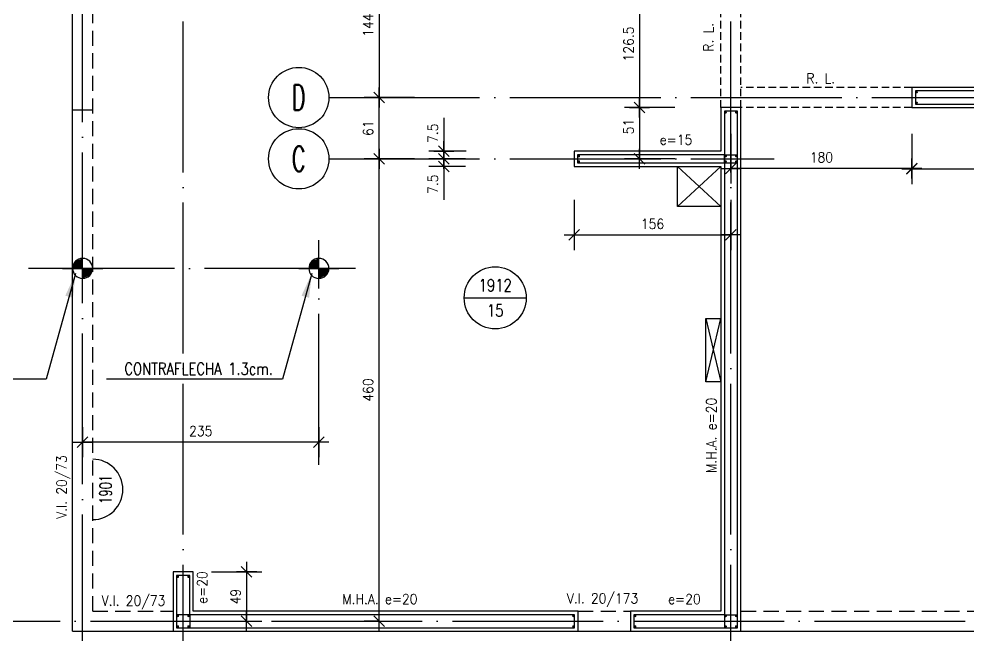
# Model space of a CAD drawing. Extents: x 2783 to 11950, y 3653 to 11429.
# Drawn here: x 3638 to 4583, y 4848 to 5462 of the extents above; entities that cross this region are included whole.
import ezdxf
from ezdxf.enums import TextEntityAlignment as Align

# ---------------------------------------------------------------- set-up
doc = ezdxf.new("R2010")
doc.units = 0
doc.header["$LTSCALE"] = 60
doc.header["$PDMODE"] = 1
for name, pattern in [('EJES', [3, 2.5, -0.25, 0, -0.25]), ('HIDDEN', [0.375, 0.25, -0.125]), ('HIDDEN2', [0.1875, 0.125, -0.0625])]:
    doc.linetypes.add(name, pattern=pattern)
doc.layers.get('0').update_dxf_attribs({"linetype": 'CONTINUOUS'})
doc.layers.get('DEFPOINTS').update_dxf_attribs({"linetype": 'CONTINUOUS'})
for name, color, linetype in [('COTAS', 3, 'CONTINUOUS'), ('CRUCES', 9, 'CONTINUOUS'), ('EJES', 1, 'EJES'), ('MALLA', 1, 'CONTINUOUS'), ('MUROS', 4, 'CONTINUOUS'), ('REFUERZOS', 3, 'HIDDEN2'), ('SHAFT', 1, 'CONTINUOUS'), ('TEXTO', 3, 'CONTINUOUS'), ('TEXTOS', 2, 'CONTINUOUS'), ('VIGAS', 2, 'CONTINUOUS')]:
    doc.layers.add(name, color=color, linetype=linetype)
doc.layers.add('RLA-LOSAS', color=3, linetype='CONTINUOUS', lineweight=9)
doc.styles.add('COTAS', font='romans.shx', dxfattribs={"width": 0.9})
doc.styles.add('ROMANS', font='romans.shx', dxfattribs={"width": 0.9, "height": 10})
doc.dimstyles.new('50', dxfattribs={"dimtxt": 10, "dimasz": 1, "dimexe": 15, "dimexo": 0, "dimgap": 6, "dimtad": 1, "dimdec": 8, "dimdsep": 46, "dimtxsty": 'COTAS', "dimblk": '$COTA$', "dimcen": 0.09, "dimdle": 10, "dimclrd": 256, "dimclre": 256, "dimclrt": 2, "dimadec": 0, "dimazin": 0, "dimtfac": 1, "dimtdec": 8, "dimtmove": 0, "dimatfit": 2, "dimfxl": 35, "dimfxlon": 1, "dimtolj": 1, "dimarcsym": 0})
doc.dimstyles.new('50$7', dxfattribs={"dimtxt": 10, "dimasz": 12, "dimexe": 15, "dimexo": 0, "dimgap": 6, "dimtad": 1, "dimdec": 8, "dimdsep": 46, "dimtxsty": 'COTAS', "dimblk": '$COTA$', "dimcen": 0.09, "dimdle": 10, "dimclrd": 256, "dimclre": 256, "dimclrt": 2, "dimadec": 0, "dimazin": 0, "dimtfac": 1, "dimtdec": 8, "dimtmove": 0, "dimatfit": 2, "dimfxl": 35, "dimfxlon": 1, "dimtolj": 1, "dimarcsym": 0})

# ---------------------------------------------------------------- blocks, each defined once
blk = doc.blocks.new('$COTA$')
at = {"layer": 'COTAS'}
for p, q in [((0, -10), (0, 10)), ((5.303, 5.303), (-5.303, -5.303)), ((10, 0), (-10, 0))]:
    blk.add_line(p, q, dxfattribs=at)
blk = doc.blocks.new('*D33')
at = {"layer": 'COTAS', "lineweight": -2, "transparency": 16777216}
for p, q in [((4190.46, 5281.99), (4190.46, 5231.99)), ((4346.46, 5281.99), (4346.46, 5231.99)), ((4191.46, 5246.99), (4345.46, 5246.99))]:
    blk.add_line(p, q, dxfattribs=at)
at = {"layer": 'DEFPOINTS', "color": 0, "transparency": 16777216}
for p in [(4190.46, 5293), (4346.46, 5293), (4346.46, 5246.99)]:
    blk.add_point(p, dxfattribs=at)
at = {"layer": 'COTAS', "lineweight": -2, "transparency": 16777216, "rotation": 180}
blk.add_blockref('$COTA$', (4190.46, 5246.99), dxfattribs=at)
at = {"layer": 'COTAS', "lineweight": -2, "transparency": 16777216}
blk.add_blockref('$COTA$', (4346.46, 5246.99), dxfattribs=at)
at = {"layer": 'COTAS', "color": 2, "transparency": 16777216, "insert": (4268.46, 5257.99), "char_height": 10, "attachment_point": 5, "style": 'COTAS'}
blk.add_mtext('\\A1;156', dxfattribs=at)
blk = doc.blocks.new('*D46')
at = {"layer": 'COTAS', "lineweight": -2, "transparency": 16777216}
for p, q in [((4290.59, 5500.21), (4240.59, 5500.21)), ((4255.59, 5499.21), (4255.59, 5374.71)), ((4290.59, 5373.71), (4240.59, 5373.71))]:
    blk.add_line(p, q, dxfattribs=at)
at = {"layer": 'DEFPOINTS', "color": 0, "transparency": 16777216}
for p in [(4303.58, 5500.21), (4255.59, 5373.71), (4303.58, 5373.71)]:
    blk.add_point(p, dxfattribs=at)
at = {"layer": 'COTAS', "lineweight": -2, "transparency": 16777216}
for p, rotation in [((4255.59, 5500.21), 90), ((4255.59, 5373.71), 270)]:
    blk.add_blockref('$COTA$', p, dxfattribs=dict(at, rotation=rotation))
at = {"layer": 'COTAS', "color": 2, "transparency": 16777216, "insert": (4244.59, 5436.96), "char_height": 10, "attachment_point": 5, "rotation": 90, "style": 'COTAS'}
blk.add_mtext('\\A1;126.5', dxfattribs=at)
blk = doc.blocks.new('*D47')
at = {"layer": 'COTAS', "lineweight": -2, "transparency": 16777216}
for p, q in [((4290.59, 5373.71), (4240.59, 5373.71)), ((4255.59, 5372.71), (4255.59, 5323.71)), ((4290.59, 5322.71), (4240.59, 5322.71))]:
    blk.add_line(p, q, dxfattribs=at)
at = {"layer": 'DEFPOINTS', "color": 0, "transparency": 16777216}
for p in [(4303.58, 5373.71), (4255.59, 5322.71), (4303.58, 5322.71)]:
    blk.add_point(p, dxfattribs=at)
at = {"layer": 'COTAS', "lineweight": -2, "transparency": 16777216}
for p, rotation in [((4255.59, 5373.71), 90), ((4255.59, 5322.71), 270)]:
    blk.add_blockref('$COTA$', p, dxfattribs=dict(at, rotation=rotation))
at = {"layer": 'COTAS', "color": 2, "transparency": 16777216, "insert": (4244.59, 5354.83), "char_height": 10, "attachment_point": 5, "rotation": 90, "style": 'COTAS'}
blk.add_mtext('\\A1;51', dxfattribs=at)
blk = doc.blocks.new('*D48')
at = {"layer": 'COTAS', "lineweight": -2, "transparency": 16777216}
for p, q in [((4526.46, 5347.66), (4526.46, 5297.66)), ((4920.46, 5347.66), (4920.46, 5297.66)), ((4527.46, 5312.66), (4919.46, 5312.66))]:
    blk.add_line(p, q, dxfattribs=at)
at = {"layer": 'DEFPOINTS', "color": 0, "transparency": 16777216}
for p in [(4526.46, 5365.21), (4920.46, 5365.21), (4920.46, 5312.66)]:
    blk.add_point(p, dxfattribs=at)
at = {"layer": 'COTAS', "lineweight": -2, "transparency": 16777216, "rotation": 180}
blk.add_blockref('$COTA$', (4526.46, 5312.66), dxfattribs=at)
at = {"layer": 'COTAS', "lineweight": -2, "transparency": 16777216}
blk.add_blockref('$COTA$', (4920.46, 5312.66), dxfattribs=at)
at = {"layer": 'COTAS', "color": 2, "transparency": 16777216, "insert": (4723.46, 5323.66), "char_height": 10, "attachment_point": 5, "style": 'COTAS'}
blk.add_mtext('\\A1;394', dxfattribs=at)
blk = doc.blocks.new('*D65')
at = {"layer": 'COTAS', "lineweight": -2, "transparency": 16777216}
for p, q in [((3801.46, 4543.71), (3801.46, 4493.71)), ((4194.46, 4543.71), (4194.46, 4493.71)), ((3802.46, 4508.71), (4193.46, 4508.71))]:
    blk.add_line(p, q, dxfattribs=at)
at = {"layer": 'DEFPOINTS', "color": 0, "transparency": 16777216}
for p in [(3801.46, 4852.71), (4194.46, 4852.71), (4194.46, 4508.71)]:
    blk.add_point(p, dxfattribs=at)
at = {"layer": 'COTAS', "lineweight": -2, "transparency": 16777216, "rotation": 180}
blk.add_blockref('$COTA$', (3801.46, 4508.71), dxfattribs=at)
at = {"layer": 'COTAS', "lineweight": -2, "transparency": 16777216}
blk.add_blockref('$COTA$', (4194.46, 4508.71), dxfattribs=at)
at = {"layer": 'COTAS', "color": 2, "transparency": 16777216, "insert": (3997.96, 4519.71), "char_height": 10, "attachment_point": 5, "style": 'COTAS'}
blk.add_mtext('\\A1;393', dxfattribs=at)
blk = doc.blocks.new('*D66')
at = {"layer": 'COTAS', "lineweight": -2, "transparency": 16777216}
for p, q in [((4194.46, 4543.71), (4194.46, 4493.71)), ((4246.46, 4543.71), (4246.46, 4493.71)), ((4195.46, 4508.71), (4245.46, 4508.71))]:
    blk.add_line(p, q, dxfattribs=at)
at = {"layer": 'DEFPOINTS', "color": 0, "transparency": 16777216}
for p in [(4194.46, 4852.71), (4246.46, 4852.71), (4246.46, 4508.71)]:
    blk.add_point(p, dxfattribs=at)
at = {"layer": 'COTAS', "lineweight": -2, "transparency": 16777216, "rotation": 180}
blk.add_blockref('$COTA$', (4194.46, 4508.71), dxfattribs=at)
at = {"layer": 'COTAS', "lineweight": -2, "transparency": 16777216}
blk.add_blockref('$COTA$', (4246.46, 4508.71), dxfattribs=at)
at = {"layer": 'COTAS', "color": 2, "transparency": 16777216, "insert": (4220.46, 4519.71), "char_height": 10, "attachment_point": 5, "style": 'COTAS'}
blk.add_mtext('\\A1;52', dxfattribs=at)
blk = doc.blocks.new('*D69')
at = {"layer": 'COTAS', "lineweight": -2, "transparency": 16777216}
for p, q in [((3829.63, 4911.71), (3879.63, 4911.71)), ((3864.63, 4910.71), (3864.63, 4863.71)), ((3829.63, 4862.71), (3879.63, 4862.71))]:
    blk.add_line(p, q, dxfattribs=at)
at = {"layer": 'DEFPOINTS', "color": 0, "transparency": 16777216}
for p in [(3801.46, 4911.71), (3801.46, 4862.71), (3864.63, 4862.71)]:
    blk.add_point(p, dxfattribs=at)
at = {"layer": 'COTAS', "lineweight": -2, "transparency": 16777216}
for p, rotation in [((3864.63, 4911.71), 90), ((3864.63, 4862.71), 270)]:
    blk.add_blockref('$COTA$', p, dxfattribs=dict(at, rotation=rotation))
at = {"layer": 'COTAS', "color": 2, "transparency": 16777216, "insert": (3853.63, 4887.21), "char_height": 10, "attachment_point": 5, "rotation": 90, "style": 'COTAS'}
blk.add_mtext('\\A1;49', dxfattribs=at)
blk = doc.blocks.new('*D91')
at = {"layer": 'COTAS', "lineweight": -2, "transparency": 16777216}
for p, q in [((4082.31, 5322.71), (4045.85, 5322.71)), ((4060.85, 5323.71), (4060.85, 5324.71)), ((4060.85, 5322.71), (4060.85, 5315.21)), ((4082.31, 5315.21), (4045.85, 5315.21)), ((4060.85, 5314.21), (4060.85, 5282.02))]:
    blk.add_line(p, q, dxfattribs=at)
at = {"layer": 'DEFPOINTS', "color": 0, "transparency": 16777216}
for p in [(4060.85, 5322.71), (4082.31, 5322.71), (4082.31, 5315.21)]:
    blk.add_point(p, dxfattribs=at)
at = {"layer": 'COTAS', "lineweight": -2, "transparency": 16777216}
for p, rotation in [((4060.85, 5322.71), 270), ((4060.85, 5315.21), 90)]:
    blk.add_blockref('$COTA$', p, dxfattribs=dict(at, rotation=rotation))
at = {"layer": 'COTAS', "color": 2, "transparency": 16777216, "insert": (4049.85, 5297.44), "char_height": 10, "attachment_point": 5, "rotation": 90, "style": 'COTAS'}
blk.add_mtext('\\A1;7.5', dxfattribs=at)
blk = doc.blocks.new('*D92')
at = {"layer": 'COTAS', "lineweight": -2, "transparency": 16777216}
for p, q in [((4060.85, 5363.54), (4060.85, 5330.21)), ((4060.85, 5331.21), (4060.85, 5332.21)), ((4083.12, 5330.21), (4045.85, 5330.21)), ((4082.31, 5322.71), (4045.85, 5322.71)), ((4060.85, 5322.71), (4060.85, 5330.21)), ((4060.85, 5322.71), (4060.85, 5330.21)), ((4060.85, 5321.71), (4060.85, 5320.71))]:
    blk.add_line(p, q, dxfattribs=at)
at = {"layer": 'DEFPOINTS', "color": 0, "transparency": 16777216}
for p in [(4060.85, 5330.21), (4082.31, 5322.71), (4083.12, 5330.21)]:
    blk.add_point(p, dxfattribs=at)
at = {"layer": 'COTAS', "lineweight": -2, "transparency": 16777216}
for p, rotation in [((4060.85, 5330.21), 270), ((4060.85, 5322.71), 90)]:
    blk.add_blockref('$COTA$', p, dxfattribs=dict(at, rotation=rotation))
at = {"layer": 'COTAS', "color": 2, "transparency": 16777216, "insert": (4049.85, 5348.11), "char_height": 10, "attachment_point": 5, "rotation": 90, "style": 'COTAS'}
blk.add_mtext('\\A1;7.5', dxfattribs=at)
blk = doc.blocks.new('*D118')
at = {"layer": 'COTAS', "lineweight": -2, "transparency": 16777216}
for p, q in [((4346.46, 5347.66), (4346.46, 5298.16)), ((4526.46, 5347.66), (4526.46, 5298.16)), ((4525.46, 5313.16), (4347.46, 5313.16))]:
    blk.add_line(p, q, dxfattribs=at)
at = {"layer": 'DEFPOINTS', "color": 0, "transparency": 16777216}
for p in [(4346.46, 5347.66), (4526.46, 5347.66), (4346.46, 5313.16)]:
    blk.add_point(p, dxfattribs=at)
at = {"layer": 'COTAS', "lineweight": -2, "transparency": 16777216, "rotation": 180}
blk.add_blockref('$COTA$', (4346.46, 5313.16), dxfattribs=at)
at = {"layer": 'COTAS', "lineweight": -2, "transparency": 16777216}
blk.add_blockref('$COTA$', (4526.46, 5313.16), dxfattribs=at)
at = {"layer": 'COTAS', "color": 2, "transparency": 16777216, "insert": (4436.46, 5324.16), "char_height": 10, "attachment_point": 5, "style": 'COTAS'}
blk.add_mtext('\\A1;180', dxfattribs=at)
blk = doc.blocks.new('*D132')
at = {"layer": 'COTAS', "lineweight": -2, "transparency": 16777216}
for p, q in [((3996.46, 5322.71), (4011.46, 5322.71)), ((3996.46, 4863.71), (3996.46, 5321.71)), ((3996.46, 4862.71), (3981.46, 4862.71))]:
    blk.add_line(p, q, dxfattribs=at)
at = {"layer": 'DEFPOINTS', "color": 0, "transparency": 16777216}
for p in [(3996.46, 5322.71), (3996.46, 5322.71), (3996.46, 4862.71)]:
    blk.add_point(p, dxfattribs=at)
at = {"layer": 'COTAS', "lineweight": -2, "transparency": 16777216}
for p, rotation in [((3996.46, 5322.71), 90), ((3996.46, 4862.71), 270)]:
    blk.add_blockref('$COTA$', p, dxfattribs=dict(at, rotation=rotation))
at = {"layer": 'COTAS', "color": 2, "transparency": 16777216, "insert": (3985.46, 5092.71), "char_height": 10, "attachment_point": 5, "rotation": 90, "style": 'COTAS'}
blk.add_mtext('\\A1;460', dxfattribs=at)
blk = doc.blocks.new('*D134')
at = {"layer": 'COTAS', "lineweight": -2, "transparency": 16777216}
for p, q in [((4031.46, 5383.71), (3981.46, 5383.71)), ((3996.46, 5323.71), (3996.46, 5382.71)), ((4031.46, 5322.71), (3981.46, 5322.71))]:
    blk.add_line(p, q, dxfattribs=at)
at = {"layer": 'DEFPOINTS', "color": 0, "transparency": 16777216}
for p in [(3996.46, 5383.71), (4037.28, 5383.71), (4037.28, 5322.71)]:
    blk.add_point(p, dxfattribs=at)
at = {"layer": 'COTAS', "lineweight": -2, "transparency": 16777216}
for p, rotation in [((3996.46, 5383.71), 90), ((3996.46, 5322.71), 270)]:
    blk.add_blockref('$COTA$', p, dxfattribs=dict(at, rotation=rotation))
at = {"layer": 'COTAS', "color": 2, "transparency": 16777216, "insert": (3985.46, 5353.21), "char_height": 10, "attachment_point": 5, "rotation": 90, "style": 'COTAS'}
blk.add_mtext('\\A1;61', dxfattribs=at)
blk = doc.blocks.new('*D138')
at = {"layer": 'COTAS', "lineweight": -2, "transparency": 16777216}
for p, q in [((4031.46, 5527.71), (3981.46, 5527.71)), ((3996.46, 5526.71), (3996.46, 5384.71)), ((4031.46, 5383.71), (3981.46, 5383.71))]:
    blk.add_line(p, q, dxfattribs=at)
at = {"layer": 'DEFPOINTS', "color": 0, "transparency": 16777216}
for p in [(4070.96, 5527.71), (3996.46, 5383.71), (4070.96, 5383.71)]:
    blk.add_point(p, dxfattribs=at)
at = {"layer": 'COTAS', "lineweight": -2, "transparency": 16777216}
for p, rotation in [((3996.46, 5527.71), 90), ((3996.46, 5383.71), 270)]:
    blk.add_blockref('$COTA$', p, dxfattribs=dict(at, rotation=rotation))
at = {"layer": 'COTAS', "color": 2, "transparency": 16777216, "insert": (3985.46, 5455.71), "char_height": 10, "attachment_point": 5, "rotation": 90, "style": 'COTAS'}
blk.add_mtext('\\A1;144', dxfattribs=at)
blk = doc.blocks.new('$EJE$')
at = {"color": 6}
blk.add_circle((0, 0), 30, dxfattribs=at)
at = {"color": 6, "style": 'COTAS', "width": 0.6}
blk.add_attdef('EJE', text='', height=25, dxfattribs=at).set_placement((0, 0), align=Align.MIDDLE)
blk = doc.blocks.new('LOSA')
at = {"color": 6, "linetype": 'Continuous'}
blk.add_line((-30.89, 0), (30.89, 0), dxfattribs=at)
at = {"color": 3, "linetype": 'Continuous'}
blk.add_circle((0, 0), 30.89, dxfattribs=at)
at = {"color": 2, "style": 'COTAS', "width": 0.8}
for tag, p in [('NUMERO', (0, 12.5)), ('E', (0, -12.5))]:
    blk.add_attdef(tag, text='', height=12, dxfattribs=at).set_placement(p, align=Align.MIDDLE)
at = {"layer": 'RLA-LOSAS', "style": 'COTAS', "flags": 1}
blk.add_attdef('DIRVER', text='', height=8.09, rotation=90, dxfattribs=at).set_placement((-30.45, 39.97), align=Align.MIDDLE)
at = {"layer": 'RLA-LOSAS', "linetype": 'ByBlock', "style": 'COTAS', "flags": 1}
blk.add_attdef('CUAVER', text='', height=8.09, rotation=90, dxfattribs=at).set_placement((-49.66, -4.86), align=Align.MIDDLE)
at = {"layer": 'RLA-LOSAS', "style": 'COTAS', "flags": 1}
blk.add_attdef('DIRHOR', text='', height=8.09, dxfattribs=at).set_placement((37.86, -29.26), align=Align.MIDDLE)
at = {"layer": 'RLA-LOSAS', "linetype": 'ByBlock', "style": 'COTAS', "flags": 1}
blk.add_attdef('CUAHOR', text='', height=8.09, dxfattribs=at).set_placement((-9.45, -47.67), align=Align.MIDDLE)
at = {"layer": 'RLA-LOSAS', "style": 'COTAS', "width": 0.7, "flags": 1}
blk.add_attdef('CONTRAFLECHA', text='', height=10, dxfattribs=at).set_placement((0, -67.5), align=Align.MIDDLE)
blk = doc.blocks.new('*U189')
at = {"layer": 'TEXTO', "linetype": 'Continuous'}
for points in [[(0, 0.1), (-0.0707, 0.0707), (0, 0)], [(-0.1, 0), (0, 0), (-0.0707, 0.0707)], [(0.1, 0), (0, 0), (0.0707, -0.0707)], [(0, -0.1), (0.0707, -0.0707), (0, 0)]]:
    blk.add_solid(points, dxfattribs=at)
blk = doc.blocks.new('PUNTO')
at = {"layer": 'TEXTO', "color": 3, "linetype": 'Continuous'}
for p, q in [((0, -0.2), (0, 0.2)), ((-0.2, 0), (0.2, 0))]:
    blk.add_line(p, q, dxfattribs=at)
blk.add_circle((0, 0), 0.1, dxfattribs=at)
blk.add_blockref('*U189', (0, 0), dxfattribs=at)
blk = doc.blocks.new('*D190')
at = {"layer": 'COTAS', "lineweight": -2, "transparency": 16777216}
for p, q in [((3701.46, 5055.87), (3701.46, 5025.87)), ((3936.46, 5055.87), (3936.46, 5025.87)), ((3935.46, 5040.87), (3702.46, 5040.87))]:
    blk.add_line(p, q, dxfattribs=at)
at = {"layer": 'DEFPOINTS', "color": 0, "transparency": 16777216}
for p in [(3701.46, 5055.87), (3936.46, 5055.87), (3701.46, 5040.87)]:
    blk.add_point(p, dxfattribs=at)
at = {"layer": 'COTAS', "lineweight": -2, "transparency": 16777216, "rotation": 180}
blk.add_blockref('$COTA$', (3701.46, 5040.87), dxfattribs=at)
at = {"layer": 'COTAS', "lineweight": -2, "transparency": 16777216}
blk.add_blockref('$COTA$', (3936.46, 5040.87), dxfattribs=at)
at = {"layer": 'COTAS', "color": 2, "transparency": 16777216, "insert": (3818.96, 5051.87), "char_height": 10, "attachment_point": 5, "style": 'COTAS'}
blk.add_mtext('\\A1;235', dxfattribs=at)
blk = doc.blocks.new('*D201')
at = {"layer": 'COTAS', "lineweight": -2, "transparency": 16777216}
for p, q in [((3483.96, 5683.71), (3433.96, 5683.71)), ((3448.96, 5682.71), (3448.96, 5372.21)), ((3483.96, 5371.21), (3433.96, 5371.21))]:
    blk.add_line(p, q, dxfattribs=at)
at = {"layer": 'DEFPOINTS', "color": 0, "transparency": 16777216}
for p in [(3483.96, 5683.71), (3448.96, 5371.21), (3691.46, 5371.21)]:
    blk.add_point(p, dxfattribs=at)
at = {"layer": 'COTAS', "lineweight": -2, "transparency": 16777216}
for p, rotation in [((3448.96, 5683.71), 90), ((3448.96, 5371.21), 270)]:
    blk.add_blockref('$COTA$', p, dxfattribs=dict(at, rotation=rotation))
at = {"layer": 'COTAS', "color": 2, "transparency": 16777216, "insert": (3437.96, 5527.46), "char_height": 10, "attachment_point": 5, "rotation": 90, "style": 'COTAS'}
blk.add_mtext('\\A1;312.5', dxfattribs=at)
blk = doc.blocks.new('*D202')
at = {"layer": 'COTAS', "lineweight": -2, "transparency": 16777216}
for p, q in [((3483.96, 5371.21), (3433.96, 5371.21)), ((3448.96, 5370.21), (3448.96, 5214.71)), ((3483.96, 5213.71), (3433.96, 5213.71))]:
    blk.add_line(p, q, dxfattribs=at)
at = {"layer": 'DEFPOINTS', "color": 0, "transparency": 16777216}
for p in [(3691.46, 5371.21), (3448.96, 5213.71), (3664.63, 5213.71)]:
    blk.add_point(p, dxfattribs=at)
at = {"layer": 'COTAS', "lineweight": -2, "transparency": 16777216}
for p, rotation in [((3448.96, 5371.21), 90), ((3448.96, 5213.71), 270)]:
    blk.add_blockref('$COTA$', p, dxfattribs=dict(at, rotation=rotation))
at = {"layer": 'COTAS', "color": 2, "transparency": 16777216, "insert": (3437.96, 5292.46), "char_height": 10, "attachment_point": 5, "rotation": 90, "style": 'COTAS'}
blk.add_mtext('\\A1;157.5', dxfattribs=at)
blk = doc.blocks.new('*D203')
at = {"layer": 'COTAS', "lineweight": -2, "transparency": 16777216}
for p, q in [((3483.96, 5213.71), (3433.96, 5213.71)), ((3448.96, 5212.71), (3448.96, 4863.71)), ((3483.96, 4862.71), (3433.96, 4862.71))]:
    blk.add_line(p, q, dxfattribs=at)
at = {"layer": 'DEFPOINTS', "color": 0, "transparency": 16777216}
for p in [(3664.63, 5213.71), (3448.96, 4862.71), (3570.28, 4862.71)]:
    blk.add_point(p, dxfattribs=at)
at = {"layer": 'COTAS', "lineweight": -2, "transparency": 16777216}
for p, rotation in [((3448.96, 5213.71), 90), ((3448.96, 4862.71), 270)]:
    blk.add_blockref('$COTA$', p, dxfattribs=dict(at, rotation=rotation))
at = {"layer": 'COTAS', "color": 2, "transparency": 16777216, "insert": (3437.96, 5038.21), "char_height": 10, "attachment_point": 5, "rotation": 90, "style": 'COTAS'}
blk.add_mtext('\\A1;351', dxfattribs=at)
blk = doc.blocks.new('$VIGA$')
at = {"color": 2}
blk.add_arc((0, 0), 30, 180, 0, dxfattribs=at)
at = {"color": 3, "style": 'COTAS', "width": 0.7}
blk.add_attdef('NUMERO', text='', height=12, rotation=360, dxfattribs=at).set_placement((0.06, -12.82), align=Align.MIDDLE)

msp = doc.modelspace()

# ---------------------------------------------------------------- linework, layer by layer
at = {"layer": 'CRUCES'}
for p, q in [((4293.45585631, 5275.20691493), (4336.45585631, 5315.20691493)), ((4293.45585631, 5315.20691493), (4336.45585631, 5275.20691493)), ((4321.45585631, 5100.70691493), (4336.45585631, 5163.70691493)), ((4321.45585631, 5163.70691493), (4336.45585631, 5100.70691493))]:
    msp.add_line(p, q, dxfattribs=at)
at = {"layer": 'EJES'}
for points in [[(3801.45585631, 4408.70691493), (3801.45585631, 6873.70691493)], [(4346.45585631, 4408.70691493), (4346.45585631, 6873.70691493)], [(3701.45585631, 4458.70691493), (3701.45585631, 6823.70691493)], [(3946.45585631, 5383.70691493), (7047.45585631, 5383.70691493)], [(3946.45585631, 5322.70691493), (4389.48756335, 5322.70691493)], [(3936.45585631, 5018.44002411), (3936.45585631, 5241.80065217)], [(3972.83665037, 5213.70691493), (3647.58527107, 5213.70691493)], [(3348.95585631, 4862.70691493), (7594.95585631, 4862.70691493)]]:
    msp.add_lwpolyline(points, dxfattribs=at)
at = {"layer": 'MALLA'}
for p, q in [((4339.95585631, 5318.70691493), (4339.95585631, 5326.70691493)), ((4339.95585631, 5326.70691493), (4352.95585631, 5326.70691493)), ((4339.95585631, 5326.70691493), (4339.95585631, 5318.70691493)), ((4339.95585631, 5318.70691493), (4352.95585631, 5318.70691493)), ((3807.95585631, 4869.20691493), (3794.95585631, 4869.20691493)), ((3807.95585631, 4869.20691493), (3807.95585631, 4856.20691493)), ((4339.95585631, 4869.20691493), (4352.95585631, 4869.20691493)), ((4339.95585631, 4869.20691493), (4339.95585631, 4856.20691493))]:
    msp.add_line(p, q, dxfattribs=at)
for points in [[(4529.95585631, 5377.20691493), (4913.95585631, 5377.20691493), (4913.95585631, 4856.20691493), (4926.95585631, 4856.20691493), (4926.95585631, 5377.20691493), (5313.95585631, 5377.20691493), (5313.95585631, 5390.20691493), (4529.95585631, 5390.20691493)], [(4193.95585631, 5318.70691493), (4339.95585631, 5318.70691493), (4339.95585631, 4869.20691493), (4249.95585631, 4869.20691493), (4249.95585631, 4856.20691493), (4352.95585631, 4856.20691493), (4352.95585631, 5370.20691493), (4339.95585631, 5370.20691493), (4339.95585631, 5326.70691493), (4193.95585631, 5326.70691493)], [(3794.95585631, 4908.20691493), (3794.95585631, 4856.20691493), (4190.95585631, 4856.20691493), (4190.95585631, 4869.20691493), (3807.95585631, 4869.20691493), (3807.95585631, 4908.20691493)]]:
    msp.add_lwpolyline(points, close=True, dxfattribs=at)
for points in [[(4530.58085631, 5388.95691493, 1.25, 1.25, -1), (4531.83085631, 5388.95691493, 1.25, 1.25, -1)], [(4530.58085631, 5378.45691493, 1.25, 1.25, -1), (4531.83085631, 5378.45691493, 1.25, 1.25, -1)], [(4340.58085631, 5368.95691493, 1.25, 1.25, -1), (4341.83085631, 5368.95691493, 1.25, 1.25, -1)], [(4351.08085631, 5368.95691493, 1.25, 1.25, -1), (4352.33085631, 5368.95691493, 1.25, 1.25, -1)], [(4194.58085631, 5325.45691493, 1.25, 1.25, -1), (4195.83085631, 5325.45691493, 1.25, 1.25, -1)], [(4340.58085631, 5325.45691493, 1.25, 1.25, -1), (4341.83085631, 5325.45691493, 1.25, 1.25, -1)], [(4340.58085631, 5325.45691493, 1.25, 1.25, -1), (4341.83085631, 5325.45691493, 1.25, 1.25, -1)], [(4351.08085631, 5325.45691493, 1.25, 1.25, -1), (4352.33085631, 5325.45691493, 1.25, 1.25, -1)], [(4194.58085631, 5319.95691493, 1.25, 1.25, -1), (4195.83085631, 5319.95691493, 1.25, 1.25, -1)], [(4340.58085631, 5319.95691493, 1.25, 1.25, -1), (4341.83085631, 5319.95691493, 1.25, 1.25, -1)], [(4340.58085631, 5319.95691493, 1.25, 1.25, -1), (4341.83085631, 5319.95691493, 1.25, 1.25, -1)], [(4351.08085631, 5319.95691493, 1.25, 1.25, -1), (4352.33085631, 5319.95691493, 1.25, 1.25, -1)], [(3795.58085631, 4906.95691493, 1.25, 1.25, -1), (3796.83085631, 4906.95691493, 1.25, 1.25, -1)], [(3806.08085631, 4906.95691493, 1.25, 1.25, -1), (3807.33085631, 4906.95691493, 1.25, 1.25, -1)], [(3795.58085631, 4867.95691493, 1.25, 1.25, -1), (3796.83085631, 4867.95691493, 1.25, 1.25, -1)], [(3806.08085631, 4867.95691493, 1.25, 1.25, -1), (3807.33085631, 4867.95691493, 1.25, 1.25, -1)], [(4189.08085631, 4867.95691493, 1.25, 1.25, -1), (4190.33085631, 4867.95691493, 1.25, 1.25, -1)], [(4250.58085631, 4867.95691493, 1.25, 1.25, -1), (4251.83085631, 4867.95691493, 1.25, 1.25, -1)], [(4340.58085631, 4867.95691493, 1.25, 1.25, -1), (4341.83085631, 4867.95691493, 1.25, 1.25, -1)], [(4351.08085631, 4867.95691493, 1.25, 1.25, -1), (4352.33085631, 4867.95691493, 1.25, 1.25, -1)], [(3795.58085631, 4857.45691493, 1.25, 1.25, -1), (3796.83085631, 4857.45691493, 1.25, 1.25, -1)], [(3806.08085631, 4857.45691493, 1.25, 1.25, -1), (3807.33085631, 4857.45691493, 1.25, 1.25, -1)], [(4189.08085631, 4857.45691493, 1.25, 1.25, -1), (4190.33085631, 4857.45691493, 1.25, 1.25, -1)], [(4250.58085631, 4857.45691493, 1.25, 1.25, -1), (4251.83085631, 4857.45691493, 1.25, 1.25, -1)], [(4340.58085631, 4857.45691493, 1.25, 1.25, -1), (4341.83085631, 4857.45691493, 1.25, 1.25, -1)], [(4351.08085631, 4857.45691493, 1.25, 1.25, -1), (4352.33085631, 4857.45691493, 1.25, 1.25, -1)]]:
    msp.add_lwpolyline(points, format="xyseb", close=True, dxfattribs=at)
at = {"layer": 'MUROS'}
for points in [[(4526.45585631, 5373.70691493), (4910.45585631, 5373.70691493), (4910.45585631, 4852.70691493), (4930.45585631, 4852.70691493), (4930.45585631, 5373.70691493), (5317.45585631, 5373.70691493), (5317.45585631, 5393.70691493), (4526.45585631, 5393.70691493)], [(4190.45585631, 5315.20691493), (4336.45585631, 5315.20691493), (4336.45585631, 4872.70691493), (4246.45585631, 4872.70691493), (4246.45585631, 4852.70691493), (4356.45585631, 4852.70691493), (4356.45585631, 5373.70691493), (4336.45585631, 5373.70691493), (4336.45585631, 5330.20691493), (4190.45585631, 5330.20691493)], [(3791.45585631, 4911.70691493), (3791.45585631, 4852.70691493), (4194.45585631, 4852.70691493), (4194.45585631, 4872.70691493), (3811.45585631, 4872.70691493), (3811.45585631, 4911.70691493)]]:
    msp.add_lwpolyline(points, close=True, dxfattribs=at)
at = {"layer": 'REFUERZOS'}
for p, q in [((4336.45585631, 5373.70691493), (4336.45585631, 5500.20691493)), ((4356.45585631, 5373.70691493), (4356.45585631, 5500.20691493)), ((4526.45585631, 5393.70691493), (4356.45585631, 5393.70691493)), ((4526.45585631, 5373.70691493), (4356.45585631, 5373.70691493))]:
    msp.add_line(p, q, dxfattribs=at)
at = {"layer": 'SHAFT'}
for points in [[(4336.45585631, 5275.20691493), (4293.45585631, 5275.20691493), (4293.45585631, 5315.20691493), (4336.45585631, 5315.20691493)], [(4321.45585631, 5163.70691493), (4336.45585631, 5163.70691493), (4336.45585631, 5100.70691493), (4321.45585631, 5100.70691493)]]:
    msp.add_lwpolyline(points, close=True, dxfattribs=at)
at = {"layer": 'VIGAS'}
for p, q in [((3691.45585631, 4852.70691493), (3691.45585631, 6428.70691493)), ((3711.45585631, 5371.20691493), (3691.45585631, 5371.20691493)), ((3691.45585631, 4852.70691493), (3791.45585631, 4852.70691493)), ((4194.45585631, 4852.70691493), (4246.45585631, 4852.70691493)), ((4356.45585631, 4852.70691493), (4910.45585631, 4852.70691493))]:
    msp.add_line(p, q, dxfattribs=at)
at = {"layer": 'VIGAS', "linetype": 'HIDDEN'}
for p, q in [((3711.45585631, 4872.70691493), (3711.45585631, 6408.70691493)), ((3711.45585631, 4872.70691493), (3791.45585631, 4872.70691493)), ((4194.45585631, 4872.70691493), (4246.45585631, 4872.70691493)), ((4356.45585631, 4872.70691493), (4910.45585631, 4872.70691493))]:
    msp.add_line(p, q, dxfattribs=at)

# ---------------------------------------------------------------- block references
for name, p, values in [('$EJE$', (3916.45585631, 5383.70691493), {'EJE': 'D'}), ('$EJE$', (3916.45585631, 5322.70691493), {'EJE': 'C'}), ('LOSA', (4111.93822635, 5184.38424102), {'NUMERO': '1912', 'E': '15'})]:
    msp.add_blockref(name, p).add_auto_attribs(values)
at = {"rotation": 89.99999999999999}
msp.add_blockref('$VIGA$', (3711.45585631, 4993.77176138), dxfattribs=at).add_auto_attribs({'NUMERO': '1901'})
at = {"layer": 'TEXTO', "color": 3, "xscale": -100, "yscale": 100, "zscale": 100, "rotation": 270}
for p in [(3701.45585631, 5213.70691493), (3936.45585631, 5213.70691493)]:
    msp.add_blockref('PUNTO', p, dxfattribs=at)

# ---------------------------------------------------------------- texts
at = {"layer": 'TEXTOS', "style": 'ROMANS', "width": 0.9}
for s, p in [('R. L.', (4324.06496398, 5443.60339814)), ('M.H.A. e=20', (4326.95585631, 5047.5861462)), ('V.I. 20/73', (3681.24237579, 4996.22081503)), ('e=20', (3820.34145369, 4896.18174707))]:
    msp.add_text(s, height=10, rotation=90, dxfattribs=at).set_placement(p, align=Align.MIDDLE)
at = {"layer": 'TEXTOS', "style": 'ROMANS'}
for s, height, width, p in [('R. L.', 10, 0.9, (4435.7743298, 5402.76978712)), (' e=15', 10, 0.9, (4288.69660588, 5341.70691493)), ('CONTRAFLECHA 1.3cm.', 12, 0.8, (3816.80383393, 5113.90603968)), ('V.I. 20/73', 10, 0.9, (3752.04778576, 4882.40894155)), ('M.H.A. e=20', 10, 0.9, (3997.20585631, 4884.70691493)), ('V.I. 20/173', 10, 0.9, (4218.72530924, 4884.70691493)), ('e=20', 10, 0.9, (4300.15759342, 4884.70691493))]:
    msp.add_text(s, height=height, dxfattribs=dict(at, width=width)).set_placement(p, align=Align.MIDDLE)

# ---------------------------------------------------------------- dimensions: what is measured, and where the dimension line sits
at = {"layer": 'COTAS'}
for base, p1, p2, picture, middle in [((3448.9558563143, 5371.2069149326), (3483.9558563143, 5683.7069149326), (3691.4558563143, 5371.2069149326), '*D201', (3437.9558563143, 5527.4569149326)), ((4255.594967657, 5373.7069149326), (4303.5762887476, 5500.2069149326), (4303.5762887476, 5373.7069149326), '*D46', (4244.594967657, 5436.9569149326)), ((3448.9558563143, 5213.7069149326), (3691.4558563143, 5371.2069149326), (3664.6281327357, 5213.7069149326), '*D202', (3437.9558563143, 5292.4569149326)), ((3448.9558563143, 4862.7069149326), (3664.6281327357, 5213.7069149326), (3570.2774303518, 4862.7069149326), '*D203', (3437.9558563143, 5038.2069149326))]:
    dim = msp.add_linear_dim(base=base, p1=p1, p2=p2, angle=90, dimstyle='50', override={"dimtmove": 1}, dxfattribs=at)
    dim.commit()
    dim.dimension.update_dxf_attribs({"geometry": picture, "text_midpoint": middle})
for base, p1, p2, angle, picture, middle in [((3996.4558563143, 5383.7069149326), (4070.963697524, 5527.7069149326), (4070.963697524, 5383.7069149326), 90, '*D138', (3985.4558563143, 5455.7069149326)), ((3996.4558563143, 5383.7069149326), (4037.2763586247, 5322.7069149326), (4037.2763586247, 5383.7069149326), 90, '*D134', (3985.4558563143, 5353.2069149326)), ((3996.4558563143, 5322.7069149326), (3996.4558563143, 4862.7069149326), (3996.4558563143, 5322.7069149326), 90, '*D132', (3985.4558563143, 5092.7069149326)), ((3701.4558563143, 5040.8679189113), (3936.4558563143, 5055.8679189113), (3701.4558563143, 5055.8679189113), 180, '*D190', (3818.9558563143, 5051.8679189113)), ((3864.6308994773, 4862.7069149326), (3801.4558563143, 4911.7069149326), (3801.4558563143, 4862.7069149326), 90, '*D69', (3853.6308994773, 4887.2069149326))]:
    dim = msp.add_linear_dim(base=base, p1=p1, p2=p2, angle=angle, dimstyle='50', dxfattribs=at)
    dim.commit()
    dim.dimension.update_dxf_attribs({"geometry": picture, "text_midpoint": middle})
for base, p1, p2, picture, middle in [((4255.594967657, 5322.7069149326), (4303.5762887476, 5373.7069149326), (4303.5762887476, 5322.7069149326), '*D47', (4255.594967657, 5354.8338398348)), ((4060.8528642477, 5330.2069149326), (4082.3093627894, 5322.7069149326), (4083.1240353314, 5330.2069149326), '*D92', (4060.8528642477, 5348.1098711581))]:
    dim = msp.add_linear_dim(base=base, p1=p1, p2=p2, angle=90, dimstyle='50', override={"dimtmove": 1}, dxfattribs=at)
    dim.commit()
    dim.dimension.update_dxf_attribs({"geometry": picture, "text_midpoint": middle, "dimtype": 160})
dim = msp.add_aligned_dim(p1=(4526.4558563143, 5365.2069149326), p2=(4920.4558563143, 5365.2069149326), distance=-52.5457702851, dimstyle='50', dxfattribs=at)
dim.commit()
dim.dimension.update_dxf_attribs({"geometry": '*D48', "text_midpoint": (4723.4558563143, 5323.6611446475)})
for base, p1, p2, picture, middle in [((4346.4558563143, 5313.1611446475), (4526.4558563143, 5347.6611446475), (4346.4558563143, 5347.6611446475), '*D118', (4436.4558563143, 5324.1611446475)), ((4346.4558563143, 5246.9947521472), (4190.4558563143, 5292.9973097038), (4346.4558563143, 5292.9973097038), '*D33', (4268.4558563143, 5257.9947521472)), ((4194.4558563143, 4508.7069149326), (3801.4558563143, 4852.7069149326), (4194.4558563143, 4852.7069149326), '*D65', (3997.9558563143, 4519.7069149326))]:
    dim = msp.add_linear_dim(base=base, p1=p1, p2=p2, dimstyle='50', dxfattribs=at)
    dim.commit()
    dim.dimension.update_dxf_attribs({"geometry": picture, "text_midpoint": middle})
dim = msp.add_linear_dim(base=(4060.8528642477, 5322.7069149326), p1=(4082.3093627894, 5315.2069149326), p2=(4082.3093627894, 5322.7069149326), angle=90, dimstyle='50', dxfattribs=at)
dim.commit()
dim.dimension.update_dxf_attribs({"geometry": '*D91', "text_midpoint": (4060.8528642477, 5297.4441754969), "dimtype": 160})
dim = msp.add_linear_dim(base=(4246.4558563143, 4508.7069149326), p1=(4194.4558563143, 4852.7069149326), p2=(4246.4558563143, 4852.7069149326), dimstyle='50', override={"dimtmove": 1}, dxfattribs=at)
dim.commit()
dim.dimension.update_dxf_attribs({"geometry": '*D66', "text_midpoint": (4220.4558563143, 4519.7069149326)})

# ---------------------------------------------------------------- leaders
for points in [[(3694.3847885, 5208.61762085), (3665.25545744, 5103.37991597), (3452.43366855, 5103.37991597)], [(3929.3847885, 5208.61762085), (3900.25545744, 5103.37991597), (3725.1982401, 5103.37991597)]]:
    msp.add_leader(points, dimstyle='50$7', override={"dimasz": 24, "dimtad": 0}, dxfattribs=at)

doc.saveas('drawing.dxf')
